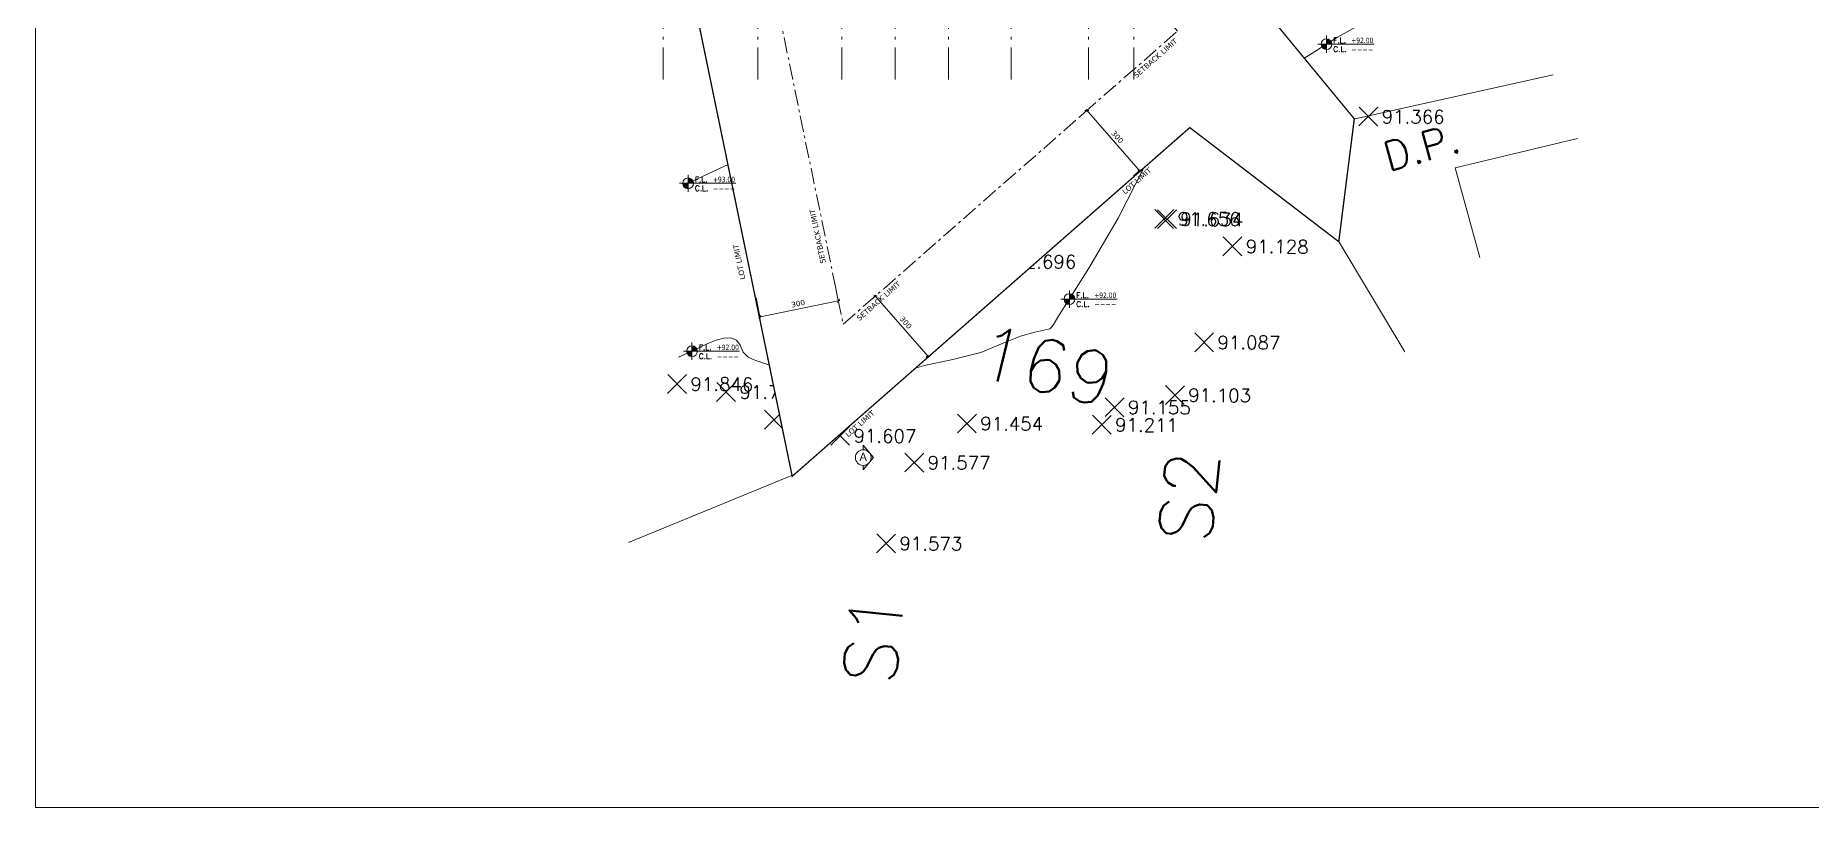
# Model space of a CAD drawing. Header units: inches. Extents: x -48 to 777, y -156 to 510.
# Drawn here: x 562.3 to 628.9, y -156.3 to -127.4 of the extents above; entities that cross this region are included whole.
import ezdxf
from ezdxf.enums import TextEntityAlignment as Align

# ---------------------------------------------------------------- set-up
doc = ezdxf.new("R2010")
doc.units = ezdxf.units.IN
doc.header["$MEASUREMENT"] = 0
doc.set_wipeout_variables(frame=1)
for name, pattern in [('ACAD_ISO06W100', [36, 24, -3, 0, -3, 0, -3, 0, -3]), ('ACAD_ISO10W100', [18, 12, -3, 0, -3]), ('HIDDEN', [0.375, 0.25, -0.125]), ('NUHA', [1.45, 0.75, -0.25, 0.2, -0.25])]:
    doc.linetypes.add(name, pattern=pattern)
doc.layers.get('Defpoints').update_dxf_attribs({"lineweight": 5})
for name, color, linetype, lineweight in [('A-ANNOTATION', 34, 'Continuous', 5), ('A-AXIS ST', 251, 'ACAD_ISO10W100', 5), ('A-DIM', 9, 'Continuous', 5), ('A-HIDDEN', 254, 'HIDDEN', 5), ('A-LEVELS', 139, 'Continuous', 20), ('A-LIMIT LOT', 235, 'ACAD_ISO10W100', 20), ('A-LIMIT ROAD', 69, 'Continuous', 20), ('A-NOTES', 151, 'Continuous', 20), ('A-SIGNS1', 20, 'Continuous', 15), ('A-SIGNS2', 30, 'Continuous', 15), ('A-TEXT', 50, 'Continuous', 15)]:
    doc.layers.add(name, color=color, linetype=linetype, lineweight=lineweight)
doc.layers.add('pts pc', color=7, linetype='Continuous')
doc.styles.add('2mm', font='simplex.shx', dxfattribs={"height": 0.5})
doc.styles.add('5mm', font='simplex_.ttf', dxfattribs={"height": 5})
doc.styles.add('ROMAND', font='verdana.ttf')
doc.styles.add('ROMANS', font='romans__.ttf', dxfattribs={"height": 0.14})
doc.styles.add('Stretch', font='GOTHIC.TTF', dxfattribs={"width": 0.75, "height": 0.2})
doc.dimstyles.new('M-1.100', dxfattribs={"dimtxt": 0.2, "dimasz": 0.1, "dimexe": 0.05, "dimexo": 0.05, "dimgap": 0.1, "dimtad": 1, "dimlfac": 100, "dimrnd": 0.5, "dimzin": 9, "dimdsep": 46, "dimtxsty": 'ROMAND', "dimblk": 'OBLIQUE', "dimcen": 1, "dimdle": 0.05, "dimclrd": 256, "dimclre": 256, "dimclrt": 2, "dimadec": 0, "dimazin": 0, "dimtfac": 0.666667, "dimtmove": 2, "dimatfit": 3, "dimfxl": 0.04, "dimtolj": 1, "dimtzin": 5, "dimlwd": -1, "dimlwe": -1, "dimarcsym": 0})

# ---------------------------------------------------------------- blocks, each defined once
blk = doc.blocks.new('_Oblique')
at = {"color": 0, "linetype": 'ByBlock', "lineweight": -2}
blk.add_line((-0.5, -0.5), (0.5, 0.5), dxfattribs=at)
blk = doc.blocks.new('*D977')
at = {"layer": 'A-DIM', "transparency": 16777216}
for p, q in [((-315974.311, -27936.757), (-315974.048, -27936.526)), ((-315972.075, -27938.852), (-315974.119, -27936.522)), ((-315972.333, -27939.012), (-315972.07, -27938.782))]:
    blk.add_line(p, q, dxfattribs=at)
at = {"layer": 'Defpoints', "color": 0, "transparency": 16777216}
for p in [(-315974.349, -27936.79), (-315974.086, -27936.559), (-315972.37, -27939.045)]:
    blk.add_point(p, dxfattribs=at)
at = {"layer": 'A-DIM', "transparency": 16777216, "xscale": 0.1, "yscale": 0.1, "zscale": 0.1}
for p, rotation in [((-315974.086, -27936.559), 131.2570004534691), ((-315972.108, -27938.815), 311.2570004534691)]:
    blk.add_blockref('_Oblique', p, dxfattribs=dict(at, rotation=rotation))
at = {"layer": 'A-DIM', "color": 2, "transparency": 16777216, "insert": (-315972.943, -27937.552), "char_height": 0.2, "attachment_point": 5, "rotation": 311.257, "style": 'ROMAND'}
blk.add_mtext('\\A1;300', dxfattribs=at)
blk = doc.blocks.new('*D978')
at = {"layer": 'A-DIM', "transparency": 16777216}
for p, q in [((-315982.085, -27943.576), (-315981.979, -27943.483)), ((-315982.05, -27943.479), (-315980.006, -27945.809)), ((-315980.107, -27945.832), (-315980.001, -27945.738))]:
    blk.add_line(p, q, dxfattribs=at)
at = {"layer": 'Defpoints', "color": 0, "transparency": 16777216}
for p in [(-315982.123, -27943.609), (-315980.145, -27945.865), (-315980.039, -27945.771)]:
    blk.add_point(p, dxfattribs=at)
at = {"layer": 'A-DIM', "transparency": 16777216, "xscale": 0.1, "yscale": 0.1, "zscale": 0.1}
for p, rotation in [((-315982.017, -27943.516), 131.2570004543048), ((-315980.039, -27945.771), 311.2570004543048)]:
    blk.add_blockref('_Oblique', p, dxfattribs=dict(at, rotation=rotation))
at = {"layer": 'A-DIM', "color": 2, "transparency": 16777216, "insert": (-315980.874, -27944.509), "char_height": 0.2, "attachment_point": 5, "rotation": 311.257, "style": 'ROMAND'}
blk.add_mtext('\\A1;300', dxfattribs=at)
blk = doc.blocks.new('*D979')
at = {"layer": 'A-DIM', "transparency": 16777216}
for p, q in [((-315986.486, -27943.584), (-315986.329, -27944.348)), ((-315983.548, -27942.978), (-315983.391, -27943.742)), ((-315983.352, -27943.683), (-315986.388, -27944.309))]:
    blk.add_line(p, q, dxfattribs=at)
at = {"layer": 'Defpoints', "color": 0, "transparency": 16777216}
for p in [(-315983.558, -27942.929), (-315986.497, -27943.535), (-315986.339, -27944.299)]:
    blk.add_point(p, dxfattribs=at)
at = {"layer": 'A-DIM', "transparency": 16777216, "xscale": 0.1, "yscale": 0.1, "zscale": 0.1}
for p, rotation in [((-315986.339, -27944.299), 191.6557585089757), ((-315983.401, -27943.693), 11.65575850897572)]:
    blk.add_blockref('_Oblique', p, dxfattribs=dict(at, rotation=rotation))
at = {"layer": 'A-DIM', "color": 2, "transparency": 16777216, "insert": (-315984.911, -27943.796), "char_height": 0.2, "attachment_point": 5, "rotation": 11.65576, "style": 'ROMAND'}
blk.add_mtext('\\A1;300', dxfattribs=at)
blk = doc.blocks.new('GXFHGCGFCD')
at = {"layer": 'A-SIGNS1', "linetype": 'NUHA'}
h = blk.add_hatch(color=256, dxfattribs=at)
h.paths.add_polyline_path([(90.382, 61.33), (90.382, 61.17), (90.542, 61.17, 0.414214)])
h.paths.add_polyline_path([(90.382, 61.17), (90.222, 61.17, 0.414214), (90.382, 61.01)])
at = {"layer": 'A-SIGNS1'}
for p, q in [((90.126, 61.17), (91.79, 61.17)), ((90.382, 60.914), (90.382, 61.426))]:
    blk.add_line(p, q, dxfattribs=at)
blk.add_circle((90.382, 61.17), 0.16, dxfattribs=at)
blk = doc.blocks.new('DGXFHXFGDFD')
at = {"layer": 'A-SIGNS1'}
blk.add_blockref('GXFHGCGFCD', (0, 0), dxfattribs=at)
at = {"layer": 'A-SIGNS2', "linetype": 'NUHA', "style": 'ROMANS'}
for s, p in [('C.L.', (90.583, 60.941)), ('F.L.', (90.583, 61.203))]:
    blk.add_text(s, height=0.16, dxfattribs=at).set_placement(p)
at = {"layer": 'A-SIGNS2', "style": 'ROMANS', "width": 0.910135, "flags": 4}
for tag, p, p2 in [('NIV.BETON', (91.116, 60.941), (91.79, 60.941)), ('NIV.FINI', (91.116, 61.203), (91.79, 61.203))]:
    blk.add_attdef(tag, text='', height=0.16, dxfattribs=at).set_placement(p, p2, align=Align.FIT)
blk = doc.blocks.new('*D541')
at = {"layer": 'A-DIM', "transparency": 16777216}
for p, q in [((633.919, 335.179), (637.569, 335.179)), ((633.969, 334.867), (633.969, 335.229)), ((637.519, 334.867), (637.519, 335.229))]:
    blk.add_line(p, q, dxfattribs=at)
at = {"layer": 'Defpoints', "color": 0, "transparency": 16777216}
for p in [(637.519, 335.179), (633.969, 334.817), (637.519, 334.817)]:
    blk.add_point(p, dxfattribs=at)
at = {"layer": 'A-DIM', "transparency": 16777216, "xscale": 0.1, "yscale": 0.1, "zscale": 0.1, "rotation": 180}
blk.add_blockref('_Oblique', (633.969, 335.179), dxfattribs=at)
at = {"layer": 'A-DIM', "transparency": 16777216, "xscale": 0.1, "yscale": 0.1, "zscale": 0.1}
blk.add_blockref('_Oblique', (637.519, 335.179), dxfattribs=at)
at = {"layer": 'A-DIM', "color": 2, "transparency": 16777216, "insert": (635.744, 335.383), "char_height": 0.2, "attachment_point": 5, "style": 'ROMAND'}
blk.add_mtext('\\A1;355', dxfattribs=at)
blk = doc.blocks.new('*D542')
at = {"layer": 'A-DIM', "transparency": 16777216}
for p, q in [((637.469, 335.179), (640.719, 335.179)), ((637.519, 334.867), (637.519, 335.229)), ((640.669, 334.999), (640.669, 335.229))]:
    blk.add_line(p, q, dxfattribs=at)
at = {"layer": 'Defpoints', "color": 0, "transparency": 16777216}
for p in [(640.669, 335.179), (640.669, 334.949), (637.519, 334.817)]:
    blk.add_point(p, dxfattribs=at)
at = {"layer": 'A-DIM', "transparency": 16777216, "xscale": 0.1, "yscale": 0.1, "zscale": 0.1, "rotation": 180}
blk.add_blockref('_Oblique', (637.519, 335.179), dxfattribs=at)
at = {"layer": 'A-DIM', "transparency": 16777216, "xscale": 0.1, "yscale": 0.1, "zscale": 0.1}
blk.add_blockref('_Oblique', (640.669, 335.179), dxfattribs=at)
at = {"layer": 'A-DIM', "color": 2, "transparency": 16777216, "insert": (639.094, 335.383), "char_height": 0.2, "attachment_point": 5, "style": 'ROMAND'}
blk.add_mtext('\\A1;315', dxfattribs=at)
blk = doc.blocks.new('*D543')
at = {"layer": 'A-DIM', "transparency": 16777216}
for p, q in [((640.619, 335.179), (642.719, 335.179)), ((640.669, 334.999), (640.669, 335.229)), ((642.669, 335.065), (642.669, 335.229))]:
    blk.add_line(p, q, dxfattribs=at)
at = {"layer": 'Defpoints', "color": 0, "transparency": 16777216}
for p in [(640.669, 334.949), (642.669, 335.179), (642.669, 335.015)]:
    blk.add_point(p, dxfattribs=at)
at = {"layer": 'A-DIM', "transparency": 16777216, "xscale": 0.1, "yscale": 0.1, "zscale": 0.1, "rotation": 180}
blk.add_blockref('_Oblique', (640.669, 335.179), dxfattribs=at)
at = {"layer": 'A-DIM', "transparency": 16777216, "xscale": 0.1, "yscale": 0.1, "zscale": 0.1}
blk.add_blockref('_Oblique', (642.669, 335.179), dxfattribs=at)
at = {"layer": 'A-DIM', "color": 2, "transparency": 16777216, "insert": (641.669, 335.383), "char_height": 0.2, "attachment_point": 5, "style": 'ROMAND'}
blk.add_mtext('\\A1;200', dxfattribs=at)
blk = doc.blocks.new('*D544')
at = {"layer": 'A-DIM', "transparency": 16777216}
for p, q in [((642.619, 335.179), (644.719, 335.179)), ((642.669, 335.065), (642.669, 335.229)), ((644.669, 335.065), (644.669, 335.229))]:
    blk.add_line(p, q, dxfattribs=at)
at = {"layer": 'Defpoints', "color": 0, "transparency": 16777216}
for p in [(642.669, 335.015), (644.669, 335.179), (644.669, 335.015)]:
    blk.add_point(p, dxfattribs=at)
at = {"layer": 'A-DIM', "transparency": 16777216, "xscale": 0.1, "yscale": 0.1, "zscale": 0.1, "rotation": 180}
blk.add_blockref('_Oblique', (642.669, 335.179), dxfattribs=at)
at = {"layer": 'A-DIM', "transparency": 16777216, "xscale": 0.1, "yscale": 0.1, "zscale": 0.1}
blk.add_blockref('_Oblique', (644.669, 335.179), dxfattribs=at)
at = {"layer": 'A-DIM', "color": 2, "transparency": 16777216, "insert": (643.669, 335.383), "char_height": 0.2, "attachment_point": 5, "style": 'ROMAND'}
blk.add_mtext('\\A1;200', dxfattribs=at)
blk = doc.blocks.new('*D545')
at = {"layer": 'A-DIM', "transparency": 16777216}
for p, q in [((644.619, 335.179), (647.069, 335.179)), ((644.669, 335.065), (644.669, 335.229)), ((647.019, 335.065), (647.019, 335.229))]:
    blk.add_line(p, q, dxfattribs=at)
at = {"layer": 'Defpoints', "color": 0, "transparency": 16777216}
for p in [(644.669, 335.015), (647.019, 335.179), (647.019, 335.015)]:
    blk.add_point(p, dxfattribs=at)
at = {"layer": 'A-DIM', "transparency": 16777216, "xscale": 0.1, "yscale": 0.1, "zscale": 0.1, "rotation": 180}
blk.add_blockref('_Oblique', (644.669, 335.179), dxfattribs=at)
at = {"layer": 'A-DIM', "transparency": 16777216, "xscale": 0.1, "yscale": 0.1, "zscale": 0.1}
blk.add_blockref('_Oblique', (647.019, 335.179), dxfattribs=at)
at = {"layer": 'A-DIM', "color": 2, "transparency": 16777216, "insert": (645.844, 335.383), "char_height": 0.2, "attachment_point": 5, "style": 'ROMAND'}
blk.add_mtext('\\A1;235', dxfattribs=at)
blk = doc.blocks.new('*D546')
at = {"layer": 'A-DIM', "transparency": 16777216}
for p, q in [((646.969, 335.179), (649.969, 335.179)), ((647.019, 335.065), (647.019, 335.229)), ((649.919, 335.083), (649.919, 335.229))]:
    blk.add_line(p, q, dxfattribs=at)
at = {"layer": 'Defpoints', "color": 0, "transparency": 16777216}
for p in [(647.019, 335.015), (649.919, 335.179), (649.919, 335.033)]:
    blk.add_point(p, dxfattribs=at)
at = {"layer": 'A-DIM', "transparency": 16777216, "xscale": 0.1, "yscale": 0.1, "zscale": 0.1, "rotation": 180}
blk.add_blockref('_Oblique', (647.019, 335.179), dxfattribs=at)
at = {"layer": 'A-DIM', "transparency": 16777216, "xscale": 0.1, "yscale": 0.1, "zscale": 0.1}
blk.add_blockref('_Oblique', (649.919, 335.179), dxfattribs=at)
at = {"layer": 'A-DIM', "color": 2, "transparency": 16777216, "insert": (648.469, 335.383), "char_height": 0.2, "attachment_point": 5, "style": 'ROMAND'}
blk.add_mtext('\\A1;290', dxfattribs=at)
blk = doc.blocks.new('*D547')
at = {"layer": 'A-DIM', "transparency": 16777216}
for p, q in [((649.869, 335.179), (651.669, 335.179)), ((649.919, 335.083), (649.919, 335.229)), ((651.619, 335.036), (651.619, 335.229))]:
    blk.add_line(p, q, dxfattribs=at)
at = {"layer": 'Defpoints', "color": 0, "transparency": 16777216}
for p in [(649.919, 335.033), (651.619, 335.179), (651.619, 334.986)]:
    blk.add_point(p, dxfattribs=at)
at = {"layer": 'A-DIM', "transparency": 16777216, "xscale": 0.1, "yscale": 0.1, "zscale": 0.1, "rotation": 180}
blk.add_blockref('_Oblique', (649.919, 335.179), dxfattribs=at)
at = {"layer": 'A-DIM', "transparency": 16777216, "xscale": 0.1, "yscale": 0.1, "zscale": 0.1}
blk.add_blockref('_Oblique', (651.619, 335.179), dxfattribs=at)
at = {"layer": 'A-DIM', "color": 2, "transparency": 16777216, "insert": (650.769, 335.383), "char_height": 0.2, "attachment_point": 5, "style": 'ROMAND'}
blk.add_mtext('\\A1;170', dxfattribs=at)
blk = doc.blocks.new('*D548')
at = {"layer": 'A-DIM', "transparency": 16777216}
for p, q in [((651.669, 335.572), (633.919, 335.572)), ((633.969, 334.867), (633.969, 335.622)), ((651.619, 335.036), (651.619, 335.622))]:
    blk.add_line(p, q, dxfattribs=at)
at = {"layer": 'Defpoints', "color": 0, "transparency": 16777216}
for p in [(633.969, 335.572), (651.619, 334.986), (633.969, 334.817)]:
    blk.add_point(p, dxfattribs=at)
at = {"layer": 'A-DIM', "transparency": 16777216, "xscale": 0.1, "yscale": 0.1, "zscale": 0.1, "rotation": 180}
blk.add_blockref('_Oblique', (633.969, 335.572), dxfattribs=at)
at = {"layer": 'A-DIM', "transparency": 16777216, "xscale": 0.1, "yscale": 0.1, "zscale": 0.1}
blk.add_blockref('_Oblique', (651.619, 335.572), dxfattribs=at)
at = {"layer": 'A-DIM', "color": 2, "transparency": 16777216, "insert": (642.794, 335.776), "char_height": 0.2, "attachment_point": 5, "style": 'ROMAND'}
blk.add_mtext('\\A1;1765', dxfattribs=at)
blk = doc.blocks.new('*D549')
at = {"layer": 'A-DIM', "transparency": 16777216}
for p, q in [((656.818, 330.269), (656.914, 330.269)), ((656.864, 330.319), (656.864, 327.119)), ((656.818, 327.169), (656.914, 327.169))]:
    blk.add_line(p, q, dxfattribs=at)
at = {"layer": 'Defpoints', "color": 0, "transparency": 16777216}
for p in [(656.768, 330.269), (656.768, 327.169), (656.864, 327.169)]:
    blk.add_point(p, dxfattribs=at)
at = {"layer": 'A-DIM', "transparency": 16777216, "xscale": 0.1, "yscale": 0.1, "zscale": 0.1}
for p, rotation in [((656.864, 330.269), 90), ((656.864, 327.169), 270)]:
    blk.add_blockref('_Oblique', p, dxfattribs=dict(at, rotation=rotation))
at = {"layer": 'A-DIM', "color": 2, "transparency": 16777216, "insert": (656.66, 328.719), "char_height": 0.2, "attachment_point": 5, "rotation": 90, "style": 'ROMAND'}
blk.add_mtext('\\A1;310', dxfattribs=at)
blk = doc.blocks.new('*D550')
at = {"layer": 'A-DIM', "transparency": 16777216}
for p, q in [((656.818, 327.169), (656.914, 327.169)), ((656.864, 327.219), (656.864, 323.719)), ((656.715, 323.769), (656.914, 323.769))]:
    blk.add_line(p, q, dxfattribs=at)
at = {"layer": 'Defpoints', "color": 0, "transparency": 16777216}
for p in [(656.768, 327.169), (656.665, 323.769), (656.864, 323.769)]:
    blk.add_point(p, dxfattribs=at)
at = {"layer": 'A-DIM', "transparency": 16777216, "xscale": 0.1, "yscale": 0.1, "zscale": 0.1}
for p, rotation in [((656.864, 327.169), 90), ((656.864, 323.769), 270)]:
    blk.add_blockref('_Oblique', p, dxfattribs=dict(at, rotation=rotation))
at = {"layer": 'A-DIM', "color": 2, "transparency": 16777216, "insert": (656.66, 325.469), "char_height": 0.2, "attachment_point": 5, "rotation": 90, "style": 'ROMAND'}
blk.add_mtext('\\A1;340', dxfattribs=at)
blk = doc.blocks.new('*D551')
at = {"layer": 'A-DIM', "transparency": 16777216}
for p, q in [((656.715, 323.769), (656.914, 323.769)), ((656.864, 323.819), (656.864, 319.019)), ((656.51, 319.069), (656.914, 319.069))]:
    blk.add_line(p, q, dxfattribs=at)
at = {"layer": 'Defpoints', "color": 0, "transparency": 16777216}
for p in [(656.665, 323.769), (656.46, 319.069), (656.864, 319.069)]:
    blk.add_point(p, dxfattribs=at)
at = {"layer": 'A-DIM', "transparency": 16777216, "xscale": 0.1, "yscale": 0.1, "zscale": 0.1}
for p, rotation in [((656.864, 323.769), 90), ((656.864, 319.069), 270)]:
    blk.add_blockref('_Oblique', p, dxfattribs=dict(at, rotation=rotation))
at = {"layer": 'A-DIM', "color": 2, "transparency": 16777216, "insert": (656.66, 321.419), "char_height": 0.2, "attachment_point": 5, "rotation": 90, "style": 'ROMAND'}
blk.add_mtext('\\A1;470', dxfattribs=at)
blk = doc.blocks.new('*D552')
at = {"layer": 'A-DIM', "transparency": 16777216}
for p, q in [((656.51, 319.069), (656.914, 319.069)), ((656.864, 319.119), (656.864, 316.018)), ((656.51, 316.068), (656.914, 316.068))]:
    blk.add_line(p, q, dxfattribs=at)
at = {"layer": 'Defpoints', "color": 0, "transparency": 16777216}
for p in [(656.46, 319.069), (656.46, 316.068), (656.864, 316.068)]:
    blk.add_point(p, dxfattribs=at)
at = {"layer": 'A-DIM', "transparency": 16777216, "xscale": 0.1, "yscale": 0.1, "zscale": 0.1}
for p, rotation in [((656.864, 319.069), 90), ((656.864, 316.068), 270)]:
    blk.add_blockref('_Oblique', p, dxfattribs=dict(at, rotation=rotation))
at = {"layer": 'A-DIM', "color": 2, "transparency": 16777216, "insert": (656.66, 317.569), "char_height": 0.2, "attachment_point": 5, "rotation": 90, "style": 'ROMAND'}
blk.add_mtext('\\A1;300', dxfattribs=at)
blk = doc.blocks.new('*D553')
at = {"layer": 'A-DIM', "transparency": 16777216}
for p, q in [((656.51, 316.068), (656.914, 316.068)), ((656.864, 316.118), (656.864, 310.618)), ((656.51, 310.668), (656.914, 310.668))]:
    blk.add_line(p, q, dxfattribs=at)
at = {"layer": 'Defpoints', "color": 0, "transparency": 16777216}
for p in [(656.46, 316.068), (656.46, 310.668), (656.864, 310.668)]:
    blk.add_point(p, dxfattribs=at)
at = {"layer": 'A-DIM', "transparency": 16777216, "xscale": 0.1, "yscale": 0.1, "zscale": 0.1}
for p, rotation in [((656.864, 316.068), 90), ((656.864, 310.668), 270)]:
    blk.add_blockref('_Oblique', p, dxfattribs=dict(at, rotation=rotation))
at = {"layer": 'A-DIM', "color": 2, "transparency": 16777216, "insert": (656.66, 313.368), "char_height": 0.2, "attachment_point": 5, "rotation": 90, "style": 'ROMAND'}
blk.add_mtext('\\A1;540', dxfattribs=at)
blk = doc.blocks.new('*D554')
at = {"layer": 'A-DIM', "transparency": 16777216}
for p, q in [((656.51, 310.668), (656.914, 310.668)), ((656.864, 310.718), (656.864, 305.376))]:
    blk.add_line(p, q, dxfattribs=at)
at = {"layer": 'Defpoints', "color": 0, "transparency": 16777216}
for p in [(656.46, 310.668), (656.864, 305.426), (656.864, 305.426)]:
    blk.add_point(p, dxfattribs=at)
at = {"layer": 'A-DIM', "transparency": 16777216, "xscale": 0.1, "yscale": 0.1, "zscale": 0.1}
for p, rotation in [((656.864, 310.668), 90), ((656.864, 305.426), 270)]:
    blk.add_blockref('_Oblique', p, dxfattribs=dict(at, rotation=rotation))
at = {"layer": 'A-DIM', "color": 2, "transparency": 16777216, "insert": (656.66, 308.047), "char_height": 0.2, "attachment_point": 5, "rotation": 90, "style": 'ROMAND'}
blk.add_mtext('\\A1;524', dxfattribs=at)
blk = doc.blocks.new('*D555')
at = {"layer": 'A-DIM', "transparency": 16777216}
for p, q in [((656.864, 302.868), (656.864, 305.476)), ((656.344, 302.918), (656.914, 302.918))]:
    blk.add_line(p, q, dxfattribs=at)
at = {"layer": 'Defpoints', "color": 0, "transparency": 16777216}
for p in [(656.864, 305.426), (656.864, 305.426), (656.294, 302.918)]:
    blk.add_point(p, dxfattribs=at)
at = {"layer": 'A-DIM', "transparency": 16777216, "xscale": 0.1, "yscale": 0.1, "zscale": 0.1}
for p, rotation in [((656.864, 305.426), 90), ((656.864, 302.918), 270)]:
    blk.add_blockref('_Oblique', p, dxfattribs=dict(at, rotation=rotation))
at = {"layer": 'A-DIM', "color": 2, "transparency": 16777216, "insert": (656.66, 304.172), "char_height": 0.2, "attachment_point": 5, "rotation": 90, "style": 'ROMAND'}
blk.add_mtext('\\A1;251', dxfattribs=at)
blk = doc.blocks.new('*D556')
at = {"layer": 'A-DIM', "transparency": 16777216}
for p, q in [((656.665, 330.269), (657.259, 330.269)), ((657.209, 302.868), (657.209, 330.319)), ((655.957, 302.918), (657.259, 302.918))]:
    blk.add_line(p, q, dxfattribs=at)
at = {"layer": 'Defpoints', "color": 0, "transparency": 16777216}
for p in [(656.615, 330.269), (657.209, 330.269), (655.907, 302.918)]:
    blk.add_point(p, dxfattribs=at)
at = {"layer": 'A-DIM', "transparency": 16777216, "xscale": 0.1, "yscale": 0.1, "zscale": 0.1}
for p, rotation in [((657.209, 330.269), 90), ((657.209, 302.918), 270)]:
    blk.add_blockref('_Oblique', p, dxfattribs=dict(at, rotation=rotation))
at = {"layer": 'A-DIM', "color": 2, "transparency": 16777216, "insert": (657.004, 316.593), "char_height": 0.2, "attachment_point": 5, "rotation": 90, "style": 'ROMAND'}
blk.add_mtext('\\A1;2735', dxfattribs=at)
blk = doc.blocks.new('ZDGFHGCGFF')
h = blk.add_hatch(color=256)
h.paths.add_polyline_path([(94.086, 59.804), (94.151, 59.726, 0.223535), (94.086, 59.756)])
h.paths.add_polyline_path([(94.151, 59.726), (94.195, 59.673), (94.151, 59.619, 0.17452), (94.17, 59.673, 0.17452)])
h.paths.add_polyline_path([(94.086, 59.589, 0.223535), (94.151, 59.619), (94.086, 59.541)])
for p, q in [((94.086, 59.756), (94.086, 59.804)), ((94.086, 59.804), (94.195, 59.673)), ((94.195, 59.673), (94.086, 59.541)), ((94.086, 59.541), (94.086, 59.589))]:
    blk.add_line(p, q)
blk.add_circle((94.086, 59.673), 0.0839)
blk = doc.blocks.new('GDFZXHGGBV')
at = {"layer": 'A-SIGNS1'}
blk.add_blockref('ZDGFHGCGFF', (0.388, 0), dxfattribs=at)
at = {"layer": 'A-SIGNS2', "linetype": 'ACAD_ISO06W100', "ltscale": 0.01, "style": 'Stretch', "flags": 12}
blk.add_attdef('A', text='', height=0.0883, dxfattribs=at).set_placement((94.474, 59.682), align=Align.MIDDLE)
blk = doc.blocks.new('LOT 688  TOPOGRAPHIC PLAN')
at = {"layer": 'A-LEVELS', "linetype": 'Continuous'}
for points in [[(-315989.03521, -27939.28836), (-315986.72896, -27938.2041), (-315986.10672, -27937.95804), (-315985.4477, -27937.75571), (-315985.16063, -27937.757), (-315984.9448, -27937.88754), (-315984.78576, -27938.12402), (-315984.66471, -27938.43665), (-315984.46135, -27939.17131), (-315984.34143, -27939.53378), (-315984.18427, -27939.85333), (-315983.97641, -27940.10802), (-315983.72432, -27940.30529), (-315983.132, -27940.58452), (-315982.49628, -27940.80501), (-315981.9025, -27941.07764), (-315981.62323, -27941.24284), (-315981.31826, -27941.34804), (-315981.01017, -27941.44944), (-315980.68899, -27941.48547), (-315980.04716, -27941.52857), (-315979.422, -27941.34025), (-315978.16007, -27941.02691), (-315977.86481, -27940.90929), (-315977.5869, -27940.74803), (-315977.32815, -27940.54737), (-315977.0903, -27940.31185), (-315976.68434, -27939.75436), (-315976.38309, -27939.11183), (-315976.2006, -27938.42053), (-315976.15091, -27937.71672), (-315976.24021, -27937.03459), (-315976.38175, -27936.3835), (-315976.42612, -27936.06749), (-315976.42816, -27935.75665), (-315976.36937, -27935.45011), (-315976.25564, -27935.1462), (-315975.81241, -27933.92617), (-315975.57475, -27933.33589)], [(-315980.38574, -27933.71481), (-315980.21493, -27933.96535), (-315979.96809, -27934.12185), (-315979.68201, -27934.20583), (-315979.10161, -27934.35097), (-315978.97168, -27934.37809), (-315978.87935, -27934.32685), (-315978.8178, -27934.21173), (-315978.77809, -27934.05116), (-315978.72857, -27933.66721)], [(-315989.39181, -27945.80818), (-315988.88895, -27945.58243), (-315988.29014, -27945.29745), (-315987.98139, -27945.1748), (-315987.68957, -27945.09667), (-315987.43207, -27945.08653), (-315987.22627, -27945.16785), (-315987.08763, -27945.36173), (-315986.97357, -27945.6165), (-315986.78587, -27945.80833), (-315986.53091, -27945.92217), (-315985.49258, -27946.26497), (-315984.97471, -27946.43377), (-315984.44069, -27946.52226), (-315983.35882, -27946.62195), (-315982.81668, -27946.69449), (-315982.27848, -27946.70492), (-315981.74942, -27946.58821), (-315981.22525, -27946.41458), (-315980.17565, -27946.12034), (-315979.1134, -27945.89144), (-315978.05776, -27945.63019), (-315977.07657, -27945.22511), (-315976.57665, -27945.02288), (-315976.03899, -27944.8668), (-315975.47354, -27944.74929), (-315975.38202, -27944.65865), (-315975.31376, -27944.53917), (-315975.17107, -27944.30791), (-315974.00827, -27942.47472), (-315972.91078, -27940.59301), (-315971.93056, -27938.65337), (-315971.63, -27938.21688), (-315971.2575, -27937.83798), (-315970.82809, -27937.50509), (-315970.35676, -27937.20661), (-315968.34978, -27936.12749), (-315966.50385, -27934.95966), (-315964.6911, -27933.80823), (-315963.73812, -27933.28715)]]:
    blk.add_lwpolyline(points, dxfattribs=at)
at = {"layer": 'A-LIMIT LOT', "linetype": 'Continuous', "const_width": 0.1}
blk.add_lwpolyline([(-315996.80172, -27893.57917), (-315985.1164, -27950.2257), (-315970.22923, -27937.16678), (-315964.6636, -27941.43051), (-315964.08799, -27936.87852), (-315969.32038, -27930.53073), (-315969.32038, -27896.23659), (-315996.80172, -27893.57917)], dxfattribs=at)
at = {"layer": 'A-LIMIT LOT', "linetype": 'Continuous'}
blk.add_lwpolyline([(-315985.1164, -27950.2257), (-315991.27372, -27952.75626)], dxfattribs=at)
at = {"layer": 'A-LIMIT ROAD', "linetype": 'Continuous'}
for points in [[(-315964.08799, -27936.87852), (-315956.60654, -27935.21892)], [(-315955.69027, -27937.60224), (-315960.2778, -27938.71233), (-315959.36159, -27942.07387)], [(-315964.6636, -27941.43051), (-315962.17094, -27945.60718)]]:
    blk.add_lwpolyline(points, dxfattribs=at)
at = {"layer": 'pts pc', "linetype": 'Continuous'}
for points in [[(-315983.98475, -27933.86583), (-315984.69553, -27934.56903)], [(-315983.98854, -27934.57282), (-315984.69174, -27933.86204)], [(-315982.8946, -27934.02768), (-315983.60538, -27934.73088)], [(-315982.89839, -27934.73467), (-315983.60159, -27934.02389)], [(-315975.23408, -27934.13774), (-315975.94486, -27934.84094)], [(-315975.23787, -27934.84473), (-315975.94107, -27934.13395)], [(-315981.62576, -27934.80749), (-315982.33654, -27935.51069)], [(-315981.62955, -27935.51448), (-315982.33275, -27934.8037)], [(-315981.13152, -27935.71951), (-315981.98115, -27935.15909)], [(-315973.01045, -27935.70469), (-315973.72123, -27936.40789)], [(-315973.01424, -27936.41168), (-315973.71744, -27935.7009)], [(-315963.17822, -27936.4344), (-315963.889, -27937.1376)], [(-315963.18201, -27937.14139), (-315963.88521, -27936.43061)], [(-315978.80234, -27938.65468), (-315979.51312, -27939.35788)], [(-315978.80613, -27939.36167), (-315979.50933, -27938.65089)], [(-315970.83468, -27940.97743), (-315971.53788, -27940.26665)], [(-315970.83089, -27940.27044), (-315971.54167, -27940.97364)], [(-315970.72895, -27940.28098), (-315971.43973, -27940.98418)], [(-315970.73274, -27940.98797), (-315971.43594, -27940.27719)], [(-315968.27337, -27941.30016), (-315968.98415, -27942.00336)], [(-315968.27716, -27942.00715), (-315968.98036, -27941.29637)], [(-315976.98555, -27941.86847), (-315977.69633, -27942.57167)], [(-315976.98934, -27942.57546), (-315977.69254, -27941.86468)], [(-315969.33468, -27944.89852), (-315970.04546, -27945.60172)], [(-315969.33847, -27945.60551), (-315970.04167, -27944.89473)], [(-315989.09134, -27946.46064), (-315989.80212, -27947.16384)], [(-315989.09513, -27947.16763), (-315989.79833, -27946.45685)], [(-315987.25391, -27946.75949), (-315987.96469, -27947.46269)], [(-315987.2577, -27947.46648), (-315987.9609, -27946.7557)], [(-315970.43231, -27946.87867), (-315971.14309, -27947.58187)], [(-315970.4361, -27947.58566), (-315971.1393, -27946.87488)], [(-315972.69178, -27947.33256), (-315973.40256, -27948.03576)], [(-315972.69557, -27948.03955), (-315973.39877, -27947.32877)], [(-315985.46448, -27947.8021), (-315986.17526, -27948.5053)], [(-315985.46827, -27948.50909), (-315986.17147, -27947.79831)], [(-315978.22912, -27947.94189), (-315978.9399, -27948.64509)], [(-315978.23291, -27948.64888), (-315978.93611, -27947.9381)], [(-315973.17331, -27947.99099), (-315973.88409, -27948.69419)], [(-315973.1771, -27948.69798), (-315973.8803, -27947.9872)], [(-315982.97866, -27948.40343), (-315983.68944, -27949.10663)], [(-315982.98245, -27949.11042), (-315983.68565, -27948.39964)], [(-315980.20001, -27949.40734), (-315980.91079, -27950.11054)], [(-315980.2038, -27950.11433), (-315980.907, -27949.40355)], [(-315981.25828, -27952.43971), (-315981.96906, -27953.14291)], [(-315981.26207, -27953.1467), (-315981.96527, -27952.43592)]]:
    blk.add_lwpolyline(points, dxfattribs=at)
blk.add_lwpolyline([(-315981.98115, -27935.15909), (-315981.69564, -27935.40731), (-315981.64058, -27935.32383)], close=True, dxfattribs=at)
at = {"layer": 'A-NOTES', "linetype": 'Continuous', "style": '5mm'}
for s, height, rotation, p in [('D.P.', 1.088714, 15.2871139, (-315962.78992, -27938.84706)), ('169', 2, 346.2456335, (-315978.34743, -27946.49287))]:
    blk.add_text(s, height=height, rotation=rotation, dxfattribs=at).set_placement(p)
at = {"layer": 'A-NOTES', "style": '5mm'}
for s, p in [('S2', (-315969.43873, -27952.83693)), ('S1', (-315981.26852, -27958.14778))]:
    blk.add_text(s, height=2, rotation=84.1762561, dxfattribs=at).set_placement(p)
at = {"layer": 'pts pc', "color": 1, "char_height": 0.5, "attachment_point": 1, "rotation": 359.6928524, "style": '2mm'}
for s, insert, width in [('\\Fsimplex.shx;\\W1.0000000000;\\T1.0000000000;\\o\\l93.737', (-315982.74866, -27934.13196), 3.0714286), ('\\Fsimplex.shx;\\W1.0000000000;\\T1.0000000000;\\o\\l92.861', (-315975.08814, -27934.24203), 2.9761905), ('\\Fsimplex.shx;\\W1.0000000000;\\T1.0000000000;\\o\\l93.469', (-315987.32114, -27935.0831), 3.0714286), ('\\Fsimplex.shx;\\W1.0000000000;\\T1.0000000000;\\o\\l93.804', (-315981.23377, -27936.21897), 3.0714286), ('\\Fsimplex.shx;\\W1.0000000000;\\T1.0000000000;\\o\\l92.544', (-315972.8645, -27935.80897), 3.0714286), ('\\Fsimplex.shx;\\W1.0000000000;\\T1.0000000000;\\o\\l91.366', (-315963.03227, -27936.53869), 2.9761905), ('\\Fsimplex.shx;\\W1.0000000000;\\T1.0000000000;\\o\\l93.487', (-315978.6564, -27938.75896), 3.0714286), ('\\Fsimplex.shx;\\W1.0000000000;\\T1.0000000000;\\o\\l91.656', (-315970.68495, -27940.37472), 2.9761905), ('\\Fsimplex.shx;\\W1.0000000000;\\T1.0000000000;\\o\\l91.634', (-315970.583, -27940.38527), 2.9761905), ('\\Fsimplex.shx;\\W1.0000000000;\\T1.0000000000;\\o\\l91.128', (-315968.12743, -27941.40445), 2.8809524), ('\\Fsimplex.shx;\\W1.0000000000;\\T1.0000000000;\\o\\l92.696', (-315976.8396, -27941.97275), 3.0714286), ('\\Fsimplex.shx;\\W1.0000000000;\\T1.0000000000;\\o\\l91.087', (-315969.18874, -27945.00281), 2.9761905), ('\\Fsimplex.shx;\\W1.0000000000;\\T1.0000000000;\\o\\l91.846', (-315988.94539, -27946.56492), 2.9761905), ('\\Fsimplex.shx;\\W1.0000000000;\\T1.0000000000;\\o\\l91.754', (-315987.10797, -27946.86377), 2.9761905), ('\\Fsimplex.shx;\\W1.0000000000;\\T1.0000000000;\\o\\l91.155', (-315972.54583, -27947.43685), 2.8809524), ('\\Fsimplex.shx;\\W1.0000000000;\\T1.0000000000;\\o\\l91.103', (-315970.28637, -27946.98295), 2.8809524), ('\\Fsimplex.shx;\\W1.0000000000;\\T1.0000000000;\\o\\l91.673', (-315985.31853, -27947.90638), 2.9761905), ('\\Fsimplex.shx;\\W1.0000000000;\\T1.0000000000;\\o\\l91.454', (-315978.08318, -27948.04617), 2.9761905), ('\\Fsimplex.shx;\\W1.0000000000;\\T1.0000000000;\\o\\l91.211', (-315973.02737, -27948.09527), 2.7857143), ('\\Fsimplex.shx;\\W1.0000000000;\\T1.0000000000;\\o\\l91.607', (-315982.83272, -27948.50772), 2.9761905), ('\\Fsimplex.shx;\\W1.0000000000;\\T1.0000000000;\\o\\l91.577', (-315980.05406, -27949.51163), 2.9761905), ('\\Fsimplex.shx;\\W1.0000000000;\\T1.0000000000;\\o\\l91.573', (-315981.11233, -27952.544), 2.9761905)]:
    blk.add_mtext(s, dxfattribs=dict(at, insert=insert, width=width))
at = {"linetype": 'Continuous'}
blk.add_wipeout([(-315996.80172, -27893.57917), (-315969.32038, -27896.23659), (-315969.32038, -27930.53073), (-315964.08799, -27936.87852), (-315964.6636, -27941.43051), (-315970.22923, -27937.16678), (-315985.1164, -27950.2257)], dxfattribs=at).dxf.layer = 'A-LIMIT LOT'
at = {"layer": 'A-HIDDEN', "linetype": 'ACAD_ISO10W100', "ltscale": 0.05}
blk.add_lwpolyline([(-315992.30527, -27900.52725), (-315983.21966, -27944.57125), (-315970.69258, -27933.58259), (-315972.32038, -27931.60779), (-315972.32038, -27902.3323)], close=True, dxfattribs=at)
at = {"layer": 'A-SIGNS1'}
ref = blk.add_blockref('DGXFHXFGDFD', (-316079.63791, -28011.58654), dxfattribs=dict(at, xscale=1.267200000000003, yscale=1.267200000000003, zscale=1.267200000000003))
ref.add_attrib('NIV.FINI', '+92.00', dxfattribs={"layer": 'A-SIGNS2', "height": 0.202752, "style": 'ROMAND', "width": 0.797031}).set_placement((-315964.17589, -27934.02993), (-315963.34792, -27934.02993), align=Align.FIT)
ref.add_attrib('NIV.BETON', '----', dxfattribs={"layer": 'A-SIGNS2', "height": 0.202752, "style": 'ROMAND', "width": 1.634557}).set_placement((-315964.17589, -27934.36169), (-315963.34792, -27934.36169), align=Align.FIT)
ref = blk.add_blockref('DGXFHXFGDFD', (-316103.56711, -28016.80312), dxfattribs=dict(at, xscale=1.267200000000003, yscale=1.267200000000003, zscale=1.267200000000003))
ref.add_attrib('NIV.FINI', '+93.00', dxfattribs={"layer": 'A-SIGNS2', "height": 0.202752, "style": 'ROMAND', "width": 0.797031}).set_placement((-315988.10509, -27939.2465), (-315987.27712, -27939.2465), align=Align.FIT)
ref.add_attrib('NIV.BETON', '----', dxfattribs={"layer": 'A-SIGNS2', "height": 0.202752, "style": 'ROMAND', "width": 1.634557}).set_placement((-315988.10509, -27939.57827), (-315987.27712, -27939.57827), align=Align.FIT)
ref = blk.add_blockref('DGXFHXFGDFD', (-316089.27196, -28021.14317), dxfattribs=dict(at, xscale=1.267200000000003, yscale=1.267200000000003, zscale=1.267200000000003))
ref.add_attrib('NIV.FINI', '+92.00', dxfattribs={"layer": 'A-SIGNS2', "height": 0.202752, "style": 'ROMAND', "width": 0.797031}).set_placement((-315973.80994, -27943.58655), (-315972.98197, -27943.58655), align=Align.FIT)
ref.add_attrib('NIV.BETON', '----', dxfattribs={"layer": 'A-SIGNS2', "height": 0.202752, "style": 'ROMAND', "width": 1.634557}).set_placement((-315973.80994, -27943.91832), (-315972.98197, -27943.91832), align=Align.FIT)
ref = blk.add_blockref('DGXFHXFGDFD', (-316103.42085, -28023.09719), dxfattribs=dict(at, xscale=1.267200000000003, yscale=1.267200000000003, zscale=1.267200000000003))
ref.add_attrib('NIV.FINI', '+92.00', dxfattribs={"layer": 'A-SIGNS2', "height": 0.202752, "style": 'ROMAND', "width": 0.797031}).set_placement((-315987.95883, -27945.54058), (-315987.13086, -27945.54058), align=Align.FIT)
ref.add_attrib('NIV.BETON', '----', dxfattribs={"layer": 'A-SIGNS2', "height": 0.202752, "style": 'ROMAND', "width": 1.634557}).set_placement((-315987.95883, -27945.87234), (-315987.13086, -27945.87234), align=Align.FIT)
at = {"layer": 'A-TEXT', "char_height": 0.2, "width": 7.1807633, "attachment_point": 1, "style": 'ROMAND'}
for s, insert, rotation in [('SETBACK LIMIT', (-315972.36333, -27935.20444), 41.2570005), ('LOT LIMIT', (-315972.7864, -27939.5662), 41.2570005), ('SETBACK LIMIT', (-315984.06845, -27942.31108), 101.6557509), ('LOT LIMIT', (-315987.08536, -27942.91717), 101.6557509), ('SETBACK LIMIT', (-315982.74129, -27944.30791), 41.2570005), ('LOT LIMIT', (-315983.16436, -27948.66967), 41.2570005)]:
    blk.add_mtext(s, dxfattribs=dict(at, insert=insert, rotation=rotation))
at = {"layer": 'A-DIM'}
for p1, p2, distance, picture, middle in [((-315972.37035, -27939.04495), (-315974.34866, -27936.78967), -0.3493, '*D977', (-315972.94343, -27937.55234)), ((-315983.55846, -27942.92885), (-315986.4966, -27943.53495), 0.77986, '*D979', (-315984.91122, -27943.79572)), ((-315982.12308, -27943.60934), (-315980.14477, -27945.86462), 0.14136, '*D978', (-315980.87418, -27944.50913))]:
    dim = blk.add_aligned_dim(p1=p1, p2=p2, distance=distance, dimstyle='M-1.100', dxfattribs=at)
    dim.commit()
    dim.dimension.update_dxf_attribs({"geometry": picture, "text_midpoint": middle})
blk = doc.blocks.new('AXIS')
at = {"layer": 'A-ANNOTATION'}
for centre in [(633.96853, 336.33642), (637.51853, 336.33642), (640.66853, 336.33642), (642.66853, 336.33501), (644.66853, 336.33642), (647.01853, 336.33642), (649.92022, 336.33642), (651.64843, 336.33501)]:
    blk.add_circle(centre, 0.31723, dxfattribs=at)
at = {"layer": 'A-ANNOTATION', "linetype": 'Continuous'}
for centre in [(657.93576, 330.26919), (657.93576, 327.16933), (657.93576, 323.76934), (657.93576, 319.06933), (657.93576, 316.06777), (657.93576, 310.66777), (657.93576, 305.06777), (657.93576, 302.91777)]:
    blk.add_circle(centre, 0.31723, dxfattribs=at)
at = {"layer": 'A-AXIS ST', "ltscale": 0.1}
for p, q in [((633.96853, 296.91777), (633.96853, 336.01919)), ((637.51853, 296.91777), (637.51853, 336.01919)), ((640.66853, 296.91777), (640.66853, 336.01919)), ((642.66853, 296.91777), (642.66853, 336.01919)), ((644.66853, 296.91777), (644.66853, 336.01919)), ((647.01853, 296.91777), (647.01853, 336.01919)), ((649.91853, 296.91777), (649.91853, 336.01919)), ((651.61853, 296.91777), (651.61853, 336.01919)), ((657.61853, 330.26919), (627.81853, 330.26919)), ((657.61853, 327.16933), (627.81853, 327.16933)), ((657.61853, 323.76934), (627.81853, 323.76934)), ((657.61853, 319.06933), (627.81853, 319.06933)), ((657.61853, 316.06777), (627.81853, 316.06777)), ((657.61853, 310.66777), (627.81853, 310.66777)), ((657.61853, 305.06777), (627.81853, 305.06777)), ((657.61853, 302.91777), (627.81853, 302.91777))]:
    blk.add_line(p, q, dxfattribs=at)
at = {"layer": 'A-ANNOTATION', "char_height": 0.3, "width": 5.0170833, "attachment_point": 1, "rotation": 270, "style": 'ROMAND'}
for s, insert in [('\\pi2.402;8', (634.13847, 338.84375)), ('\\pi2.4059;7', (637.68847, 338.84375)), ('\\pi2.4024;6', (640.83847, 338.84375)), ('\\pi2.4108;5', (642.83847, 338.84233)), ('\\pi2.3951;4', (644.83697, 338.84375)), ('\\pi2.4097;3', (647.18847, 338.84375)), ('\\pi2.407;2', (650.09016, 338.84374)), ('\\pi2.4273;1', (651.81838, 338.84233)), ('\\pi2.3727;A', (658.11171, 332.77651)), ('\\pi2.3954;B', (658.10571, 329.67665)), ('\\pi2.3841;C', (658.10571, 326.27666)), ('\\pi2.3818;D', (658.10571, 321.57665)), ('\\pi2.4097;E', (658.10571, 318.57509)), ('\\pi2.4127;F', (658.10571, 313.17509)), ('\\pi2.3749;G', (658.10571, 307.57509)), ('\\pi2.3938;H', (658.10571, 305.42509))]:
    blk.add_mtext(s, dxfattribs=dict(at, insert=insert))
at = {"layer": 'A-DIM'}
for base, p1, p2, picture, middle in [((633.96853, 335.57217), (651.61853, 334.98568), (633.96853, 334.81666), '*D548', (642.79353, 335.77613)), ((637.51853, 335.17924), (633.96853, 334.81666), (637.51853, 334.81666), '*D541', (635.74353, 335.3834)), ((640.66853, 335.17924), (637.51853, 334.81666), (640.66853, 334.9485), '*D542', (639.09353, 335.3834)), ((642.66853, 335.17924), (640.66853, 334.9485), (642.66853, 335.01471), '*D543', (641.66853, 335.3834)), ((644.66853, 335.17924), (642.66853, 335.01471), (644.66853, 335.01475), '*D544', (643.66853, 335.3834)), ((647.01853, 335.17924), (644.66853, 335.01475), (647.01853, 335.01475), '*D545', (645.84353, 335.3834)), ((649.91853, 335.17924), (647.01853, 335.01475), (649.91853, 335.03273), '*D546', (648.46853, 335.3834)), ((651.61853, 335.17924), (649.91853, 335.03273), (651.61853, 334.98568), '*D547', (650.76853, 335.38333))]:
    dim = blk.add_linear_dim(base=base, p1=p1, p2=p2, dimstyle='M-1.100', dxfattribs=at)
    dim.commit()
    dim.dimension.update_dxf_attribs({"geometry": picture, "text_midpoint": middle})
for base, p1, p2, picture, middle in [((657.20851, 330.26919), (655.90711, 302.91777), (656.61547, 330.26919), '*D556', (657.00434, 316.59348)), ((656.86441, 327.16933), (656.76815, 330.26919), (656.76815, 327.16933), '*D549', (656.66024, 328.71926)), ((656.86441, 323.76934), (656.76815, 327.16933), (656.6654, 323.76934), '*D550', (656.66024, 325.46933)), ((656.86441, 319.06933), (656.6654, 323.76934), (656.45965, 319.06933), '*D551', (656.66031, 321.41933)), ((656.86441, 316.06777), (656.45965, 319.06933), (656.45965, 316.06777), '*D552', (656.66024, 317.56855)), ((656.86441, 310.66777), (656.45965, 316.06777), (656.45965, 310.66777), '*D553', (656.66031, 313.36777)), ((656.86441, 305.42568), (656.45965, 310.66777), (656.86441, 305.42568), '*D554', (656.66024, 308.04672)), ((655.9071052171, 302.9177665352), (656.294272528, 302.9177665352), (655.9071052171, 302.9177665352), '*D555', (656.6602429485, 304.1717239199))]:
    dim = blk.add_linear_dim(base=base, p1=p1, p2=p2, angle=90, dimstyle='M-1.100', dxfattribs=at)
    dim.commit()
    dim.dimension.update_dxf_attribs({"geometry": picture, "text_midpoint": middle})

msp = doc.modelspace()

# ---------------------------------------------------------------- block references
at = {"layer": 'pts pc'}
msp.add_blockref('LOT 688  TOPOGRAPHIC PLAN', (316575.84331, 27806.396), dxfattribs=at)

# ---------------------------------------------------------------- next in the draw order: linework, layer by layer
at = {"layer": 'A-DIM'}
msp.add_lwpolyline([(562.34599, -74.40694), (630.12311, -74.40694), (630.12311, -156.294), (562.34599, -156.294)], close=True, dxfattribs=at)

# ---------------------------------------------------------------- next in the draw order: block references
msp.add_blockref('AXIS', (-48.0956, -425.92311), dxfattribs=at)
at = {"layer": 'A-SIGNS1'}
ref = msp.add_blockref('GDFZXHGGBV', (262.71302, -352.02984), dxfattribs=dict(at, xscale=3.5, yscale=3.5, zscale=3.5))
ref.add_attrib('A', 'A', dxfattribs={"layer": 'A-SIGNS2', "linetype": 'ACAD_ISO06W100', "ltscale": 0.01, "height": 0.30914, "style": 'Stretch'}).set_placement((593.37085, -143.14297), align=Align.MIDDLE)

doc.saveas('drawing.dxf')
